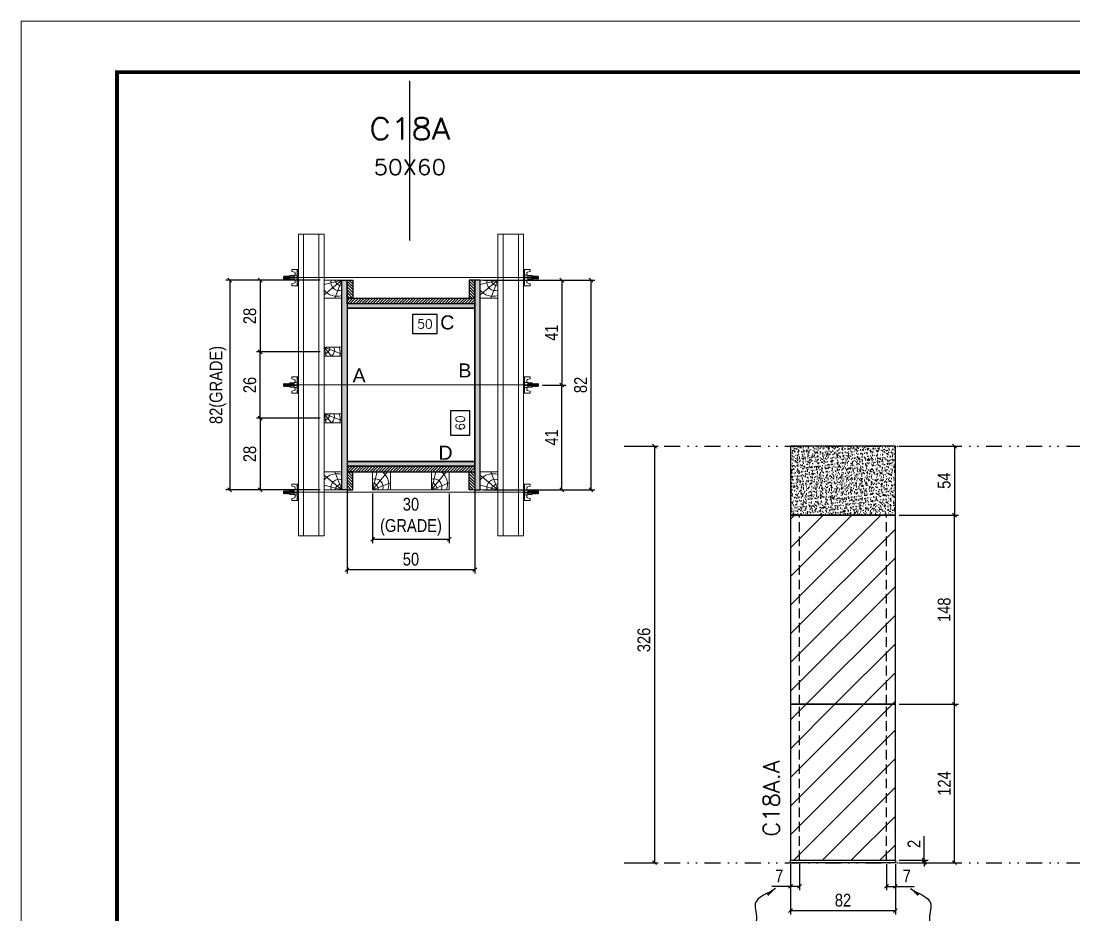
# Model space of a CAD drawing. Extents: x 2949 to 9203, y -16089 to 12527.
# Drawn here: x 7718 to 8541, y 341 to 1041 of the extents above; entities that cross this region are included whole.
import ezdxf
from ezdxf.enums import TextEntityAlignment as Align

# ---------------------------------------------------------------- set-up
doc = ezdxf.new("R2010")
doc.units = 0
for name, pattern in [('DASHED', [0.75, 0.5, -0.25]), ('DIVIDE2', [0.625, 0.25, -0.125, 0, -0.125, 0, -0.125]), ('HIDDEN', [0.375, 0.25, -0.125])]:
    doc.linetypes.add(name, pattern=pattern)
for name, color, linetype in [('CHAPA', 1, 'Continuous'), ('COTA', 241, 'Continuous'), ('cotas', 4, 'Continuous'), ('MEIO_PONT', 93, 'Continuous'), ('Nível', 160, 'Continuous'), ('Painéis', 200, 'Continuous'), ('SARRAFO', 251, 'Continuous'), ('Sarrafo de Pressão', 42, 'HIDDEN'), ('Texto de Titulo', 7, 'Continuous'), ('Texto Qtd Sarr', 242, 'Continuous'), ('TEXTO_GERAL', 7, 'Continuous')]:
    doc.layers.add(name, color=color, linetype=linetype)
for name, color, linetype, lineweight in [('Folhas', 255, 'Continuous', 9), ('Hachura', 251, 'Continuous', 9), ('Madeira', 126, 'Continuous', 18), ('Perfil Metálico', 224, 'Continuous', 18), ('SARRAFO DE PRESSAO', 251, 'DASHED', 9), ('Texto Seção', 7, 'Continuous', 15)]:
    doc.layers.add(name, color=color, linetype=linetype, lineweight=lineweight)
doc.styles.add('ARIAL', font='arial.ttf')
doc.styles.add('COTA TECNICA', font='techl___.ttf', dxfattribs={"height": 10})
doc.styles.add('COTA TECNICA 2X', font='techl___.ttf', dxfattribs={"height": 10})
doc.styles.add('COTA TECNICA-50', font='techl___.ttf', dxfattribs={"height": 10})
doc.styles.add('REGUA-120', font='ROMANS.shx', dxfattribs={"height": 15})
doc.styles.add('ROMANS', font='romans.shx')
doc.styles.get("Standard").update_dxf_attribs({"font": 'arial.ttf'})
doc.dimstyles.new('COTA PAINEL-50', dxfattribs={"dimtxt": 10, "dimasz": 3, "dimexe": 3, "dimexo": 3, "dimgap": 3, "dimtad": 1, "dimdec": 1, "dimzin": 12, "dimdsep": 46, "dimtxsty": 'COTA TECNICA-50', "dimblk1": 'OBLIQUE', "dimblk2": 'OBLIQUE', "dimsah": 1, "dimcen": 0.9, "dimclrd": 4, "dimclre": 4, "dimclrt": 240, "dimadec": 1, "dimazin": 3, "dimtfac": 1, "dimtdec": 1, "dimtmove": 0, "dimatfit": 3, "dimfxl": 1, "dimtolj": 1, "dimtzin": 12, "dimarcsym": 0})
doc.dimstyles.new('PAINEL', dxfattribs={"dimtxt": 10, "dimasz": 3, "dimexe": 3, "dimexo": 3, "dimgap": 3, "dimtad": 1, "dimdec": 1, "dimzin": 12, "dimdsep": 46, "dimtxsty": 'COTA TECNICA', "dimblk1": 'OBLIQUE', "dimblk2": 'OBLIQUE', "dimsah": 1, "dimcen": 0.9, "dimclrd": 4, "dimclre": 4, "dimclrt": 240, "dimadec": 1, "dimazin": 3, "dimtfac": 1, "dimtdec": 1, "dimtmove": 0, "dimatfit": 3, "dimfxl": 1, "dimtolj": 1, "dimtzin": 12, "dimarcsym": 0})
doc.dimstyles.new('SECAO PILAR', dxfattribs={"dimtxt": 10, "dimasz": 3, "dimexe": 3, "dimexo": 3, "dimgap": 3, "dimtad": 1, "dimdec": 1, "dimlfac": 0.5, "dimzin": 12, "dimdsep": 46, "dimtxsty": 'COTA TECNICA 2X', "dimblk1": 'OBLIQUE', "dimblk2": 'OBLIQUE', "dimsah": 1, "dimcen": 0.9, "dimclrd": 256, "dimclre": 256, "dimclrt": 256, "dimadec": 1, "dimazin": 3, "dimtfac": 1, "dimtdec": 1, "dimtmove": 0, "dimatfit": 3, "dimfxl": 1, "dimtolj": 1, "dimtzin": 12, "dimarcsym": 0})
doc.dimstyles.new('SECÇÃO 2', dxfattribs={"dimtxt": 7, "dimasz": 6, "dimexe": 0.18, "dimexo": 2, "dimgap": -4, "dimtad": 3, "dimdec": 1, "dimlfac": 0.5, "dimzin": 12, "dimdsep": 46, "dimtxsty": 'ROMANS', "dimblk": 'ARCHTICK', "dimcen": 0.09, "dimse1": 1, "dimse2": 1, "dimsd1": 1, "dimsd2": 1, "dimclrd": 180, "dimclre": 5, "dimclrt": 1, "dimadec": 0, "dimazin": 3, "dimtfac": 1, "dimtdec": 1, "dimtofl": 0, "dimtmove": 0, "dimatfit": 3, "dimldrblk": 'ARCHTICK', "dimfxl": 1, "dimtolj": 1, "dimtzin": 0, "dimarcsym": 0})
doc.dimstyles.get("Standard").update_dxf_attribs({"dimtxt": 0.18, "dimasz": 0.18, "dimexe": 0.18, "dimexo": 0.0625, "dimgap": 0.09, "dimtad": 0, "dimtih": 1, "dimtoh": 1, "dimdec": 4, "dimzin": 0, "dimdsep": 46, "dimtxsty": 'Standard', "dimcen": 0.09, "dimadec": 0, "dimazin": 0, "dimtfac": 1, "dimtdec": 4, "dimtofl": 0, "dimtmove": 0, "dimatfit": 3, "dimfxl": 1, "dimtolj": 1, "dimtzin": 0, "dimarcsym": 0})
pattern_1 = [(45, (3170, 4594.3), (-11.22532, 11.22532), [])]

# ---------------------------------------------------------------- blocks, each defined once
blk = doc.blocks.new('9999999999')
at = {"layer": 'Folhas'}
blk.add_lwpolyline([(98138.98, 34190.21), (99623.98, 34190.21), (99623.98, 35240.21), (98138.98, 35240.21)], close=True, dxfattribs=at)
at = {"layer": 'Folhas', "color": 30, "const_width": 3}
blk.add_lwpolyline([(98213.98, 34230.21), (99583.98, 34230.21), (99583.98, 35200.21), (98213.98, 35200.21)], close=True, dxfattribs=at)
blk = doc.blocks.new('*D2744')
at = {"layer": 'COTA', "color": 180, "lineweight": -2, "transparency": 16777216}
for p, q in [((8068.48, 735.99), (8053.48, 735.99)), ((8053.48, 735.99), (8053.48, 716.99)), ((8068.48, 716.99), (8068.48, 735.99)), ((8053.48, 716.99), (8068.48, 716.99))]:
    blk.add_line(p, q, dxfattribs=at)
at = {"layer": 'Defpoints', "color": 0, "transparency": 16777216}
for p in [(7972.48, 816.16), (7972.48, 696.16), (8072.48, 696.16)]:
    blk.add_point(p, dxfattribs=at)
at = {"layer": 'COTA', "color": 1, "transparency": 16777216, "insert": (8060.98, 726.49), "char_height": 7, "attachment_point": 5, "rotation": 90, "style": 'ROMANS'}
blk.add_mtext('\\A1;60', dxfattribs=at)
blk = doc.blocks.new('_ArchTick')
at = {"color": 0, "linetype": 'ByBlock', "const_width": 0.15}
blk.add_lwpolyline([(-0.5, -0.5), (0.5, 0.5)], dxfattribs=at)
blk = doc.blocks.new('_Oblique')
at = {"color": 0, "linetype": 'ByBlock', "lineweight": -2}
blk.add_line((-0.5, -0.5), (0.5, 0.5), dxfattribs=at)
blk = doc.blocks.new('*D2745')
at = {"layer": 'COTA', "lineweight": -2, "transparency": 16777216}
for p, q in [((8079.48, 838.16), (8166.25, 838.16)), ((8163.25, 838.16), (8163.25, 674.16)), ((8079.48, 674.16), (8166.25, 674.16))]:
    blk.add_line(p, q, dxfattribs=at)
at = {"layer": 'Defpoints', "color": 0, "transparency": 16777216}
for p in [(8076.48, 838.16), (8076.48, 674.16), (8163.25, 674.16)]:
    blk.add_point(p, dxfattribs=at)
at = {"layer": 'COTA', "lineweight": -2, "transparency": 16777216, "xscale": 3, "yscale": 3, "zscale": 3}
for p, rotation in [((8163.25, 838.16), 90), ((8163.25, 674.16), 270)]:
    blk.add_blockref('_Oblique', p, dxfattribs=dict(at, rotation=rotation))
at = {"layer": 'COTA', "transparency": 16777216, "insert": (8155.16, 756.16), "char_height": 10, "attachment_point": 5, "rotation": 90, "style": 'COTA TECNICA 2X'}
blk.add_mtext('\\A1;82', dxfattribs=at)
blk = doc.blocks.new('*D2746')
at = {"layer": 'COTA', "lineweight": -2, "transparency": 16777216}
for p, q in [((8113.48, 838.16), (8143.48, 838.16)), ((8140.48, 838.16), (8140.48, 756.09)), ((8125.28, 756.09), (8143.48, 756.09))]:
    blk.add_line(p, q, dxfattribs=at)
at = {"layer": 'Defpoints', "color": 0, "transparency": 16777216}
for p in [(8110.48, 838.16), (8122.28, 756.09), (8140.48, 756.09)]:
    blk.add_point(p, dxfattribs=at)
at = {"layer": 'COTA', "lineweight": -2, "transparency": 16777216, "xscale": 3, "yscale": 3, "zscale": 3}
for p, rotation in [((8140.48, 838.16), 90), ((8140.48, 756.09), 270)]:
    blk.add_blockref('_Oblique', p, dxfattribs=dict(at, rotation=rotation))
at = {"layer": 'COTA', "transparency": 16777216, "insert": (8132.41, 797.13), "char_height": 10, "attachment_point": 5, "rotation": 90, "style": 'COTA TECNICA 2X'}
blk.add_mtext('\\A1;41', dxfattribs=at)
blk = doc.blocks.new('*D2747')
at = {"layer": 'COTA', "lineweight": -2, "transparency": 16777216}
for p, q in [((8125.28, 756.09), (8143.48, 756.09)), ((8140.48, 674.16), (8140.48, 756.09)), ((8113.48, 674.16), (8143.48, 674.16))]:
    blk.add_line(p, q, dxfattribs=at)
at = {"layer": 'Defpoints', "color": 0, "transparency": 16777216}
for p in [(8122.28, 756.09), (8140.48, 756.09), (8110.48, 674.16)]:
    blk.add_point(p, dxfattribs=at)
at = {"layer": 'COTA', "lineweight": -2, "transparency": 16777216, "xscale": 3, "yscale": 3, "zscale": 3}
for p, rotation in [((8140.48, 756.09), 90), ((8140.48, 674.16), 270)]:
    blk.add_blockref('_Oblique', p, dxfattribs=dict(at, rotation=rotation))
at = {"layer": 'COTA', "transparency": 16777216, "insert": (8132.41, 715.13), "char_height": 10, "attachment_point": 5, "rotation": 90, "style": 'COTA TECNICA 2X'}
blk.add_mtext('\\A1;41', dxfattribs=at)
blk = doc.blocks.new('*D2748')
at = {"layer": 'COTA', "color": 180, "lineweight": -2, "transparency": 16777216}
for p, q in [((8043.07, 811.37), (8023.74, 811.37)), ((8023.74, 811.37), (8023.74, 796.37)), ((8043.07, 796.37), (8043.07, 811.37)), ((8023.74, 796.37), (8043.07, 796.37))]:
    blk.add_line(p, q, dxfattribs=at)
at = {"layer": 'Defpoints', "color": 0, "transparency": 16777216}
for p in [(7972.48, 816.16), (8072.48, 816.16), (8072.48, 792.37)]:
    blk.add_point(p, dxfattribs=at)
at = {"layer": 'COTA', "color": 1, "transparency": 16777216, "insert": (8033.41, 803.87), "char_height": 7, "attachment_point": 5, "style": 'ROMANS'}
blk.add_mtext('\\A1;50', dxfattribs=at)
blk = doc.blocks.new('titulo1')
at = {"layer": 'Defpoints', "color": 252, "linetype": 'HIDDEN', "ltscale": 2}
blk.add_line((0, 0), (0, 125), dxfattribs=at)
at = {"layer": 'Defpoints', "style": 'ROMANS', "oblique": 15}
blk.add_attdef('FOLHA', text='', height=10, dxfattribs=at).set_placement((0, 15.58), align=Align.MIDDLE_CENTER)
at = {"layer": 'Texto Qtd Sarr', "color": 3, "style": 'ROMANS', "oblique": 15}
for tag, height, p in [('TITULO', 17, (0, 71.45)), ('SEÇÃO', 12, (0, 41.55))]:
    blk.add_attdef(tag, text='', height=height, dxfattribs=at).set_placement(p, align=Align.MIDDLE_CENTER)
blk = doc.blocks.new('PONTALETE')
at = {"layer": 'Madeira'}
for q in [(2.71, 7), (7, 5.76), (7, 1.74)]:
    blk.add_line((0, 0), q, dxfattribs=at)
blk.add_lwpolyline([(0, 0), (7, 0), (7, 7), (0, 7)], close=True, dxfattribs=at)
for centre, radius, start, end in [((2.04, 0.06), 6.23, 37.2818, 109.0913), ((1.09, 0.9), 3.19, 343.603, 109.9847), ((-0.21, -0.78), 3.09, 14.6322, 86.0383)]:
    blk.add_arc(centre, radius, start, end, dxfattribs=at)
blk = doc.blocks.new('*D2749')
at = {"layer": 'COTA', "lineweight": -2, "transparency": 16777216}
for p, q in [((7951.48, 838.16), (7877.7, 838.16)), ((7880.7, 838.16), (7880.7, 674.16)), ((7951.48, 674.16), (7877.7, 674.16))]:
    blk.add_line(p, q, dxfattribs=at)
at = {"layer": 'Defpoints', "color": 0, "transparency": 16777216}
for p in [(7954.48, 838.16), (7880.7, 674.16), (7954.48, 674.16)]:
    blk.add_point(p, dxfattribs=at)
at = {"layer": 'COTA', "lineweight": -2, "transparency": 16777216, "xscale": 3, "yscale": 3, "zscale": 3}
for p, rotation in [((7880.7, 838.16), 90), ((7880.7, 674.16), 270)]:
    blk.add_blockref('_Oblique', p, dxfattribs=dict(at, rotation=rotation))
at = {"layer": 'COTA', "transparency": 16777216, "insert": (7871.48, 756.16), "char_height": 10, "attachment_point": 5, "rotation": 90, "style": 'COTA TECNICA 2X'}
blk.add_mtext('\\A1;82(GRADE)', dxfattribs=at)
blk = doc.blocks.new('*D2750')
at = {"layer": 'COTA', "lineweight": -2, "transparency": 16777216}
for p, q in [((7951.48, 730.16), (7901.54, 730.16)), ((7904.54, 730.16), (7904.54, 674.16)), ((7951.48, 674.16), (7901.54, 674.16))]:
    blk.add_line(p, q, dxfattribs=at)
at = {"layer": 'Defpoints', "color": 0, "transparency": 16777216}
for p in [(7954.48, 730.16), (7904.54, 674.16), (7954.48, 674.16)]:
    blk.add_point(p, dxfattribs=at)
at = {"layer": 'COTA', "lineweight": -2, "transparency": 16777216, "xscale": 3, "yscale": 3, "zscale": 3}
for p, rotation in [((7904.54, 730.16), 90), ((7904.54, 674.16), 270)]:
    blk.add_blockref('_Oblique', p, dxfattribs=dict(at, rotation=rotation))
at = {"layer": 'COTA', "transparency": 16777216, "insert": (7896.45, 702.16), "char_height": 10, "attachment_point": 5, "rotation": 90, "style": 'COTA TECNICA 2X'}
blk.add_mtext('\\A1;28', dxfattribs=at)
blk = doc.blocks.new('MEIO PONTALETE')
at = {"layer": 'Madeira'}
for q in [(2.71, 7), (3.5, 2.88), (3.5, 0.87)]:
    blk.add_line((0, 0), q, dxfattribs=at)
blk.add_lwpolyline([(0, 0), (3.5, 0), (3.5, 7), (0, 7)], close=True, dxfattribs=at)
for centre, radius, start, end in [((2.04, 0.06), 6.23, 76.4499, 109.0913), ((1.09, 0.9), 3.19, 40.9063, 109.9847), ((-0.21, -0.78), 3.09, 14.6322, 86.0383)]:
    blk.add_arc(centre, radius, start, end, dxfattribs=at)
blk = doc.blocks.new('C')
at = {"layer": 'Hachura', "color": 0}
for p, q in [((0, 3.22), (0, -3.22)), ((0.45, 3.22), (0, 3.22)), ((0.46, 3.16), (0, 3.16)), ((0.46, 3.05), (0, 3.05)), ((0.46, 2.88), (0, 2.88)), ((0, 2.75), (0, -1.16)), ((0.46, 2.65), (0, 2.65)), ((0.46, 2.23), (0, 2.23)), ((0.46, 1.51), (0, 1.51)), ((0.39, 0.49), (0.17, 0.49)), ((0.45, -3.23), (0.45, 3.22)), ((0.45, 3.22), (2.58, 3.22)), ((1.74, 0.97), (0.45, 0.97)), ((1.45, 0.1), (0.45, 0.1)), ((1.35, 1.94), (1.35, 0.96)), ((2.58, 2.39), (1.47, 2.09)), ((1.74, -0.97), (1.74, 0.97)), ((1.74, 0.97), (1.74, 0.84)), ((1.74, 0.97), (1.74, 0.84)), ((1.74, 0.84), (3.35, 0.84)), ((3.35, 0.45), (1.74, 0.45)), ((2.58, 3.22), (2.58, 2.39)), ((3.32, 0.84), (3.32, -0.84)), ((3.35, 0.84), (3.35, -0.84)), ((3.68, 0.45), (3.35, 0.45)), ((3.84, -0.52), (3.35, 0.45)), ((3.35, 0.06), (3.67, -0.57)), ((3.68, 0.45), (4.16, -0.52)), ((3.72, 0.5), (4.25, -0.57)), ((4.37, -0.55), (3.83, 0.53)), ((4.15, 0.45), (3.93, 0.45)), ((4.42, -0.52), (3.93, 0.45)), ((4.15, 0.45), (4.26, 0.45)), ((4.26, 0.45), (4.74, -0.52)), ((4.3, 0.5), (4.83, -0.57)), ((4.95, -0.55), (4.41, 0.53)), ((4.51, 0.45), (4.84, 0.45)), ((5, -0.52), (4.51, 0.45)), ((4.84, 0.45), (5.32, -0.52)), ((4.88, 0.5), (5.41, -0.57)), ((5.53, -0.55), (4.99, 0.53)), ((5.58, -0.52), (5.09, 0.45)), ((5.42, 0.45), (5.09, 0.45)), ((5.58, -0.52), (5.09, 0.45)), ((5.42, 0.45), (5.74, -0.19)), ((5.46, 0.5), (5.74, -0.07)), ((5.74, 0.19), (5.57, 0.53)), ((5.74, 0.32), (5.68, 0.45)), ((5.68, 0.45), (5.74, 0.45)), ((5.74, 0.45), (5.9, 0.29)), ((5.74, 0.45), (5.74, -0.52)), ((5.9, -0.36), (5.9, 0.29)), ((0.45, 0), (0, 0)), ((0.46, -1.52), (0, -1.52)), ((0.46, -2.23), (0, -2.23)), ((0.46, -2.65), (0, -2.65)), ((0.46, -2.88), (0, -2.88)), ((0.46, -3.05), (0, -3.05)), ((0.46, -3.16), (0, -3.16)), ((0, -3.22), (2.57, -3.22)), ((0.08, -0.48), (0.29, -0.48)), ((0.29, -0.48), (0.4, -0.48)), ((0.45, 0), (0.45, -0.97)), ((0.45, -0.16), (1.45, -0.16)), ((0.45, -0.65), (0.45, -0.32)), ((0.45, -3.23), (0.45, -0.65)), ((0.45, -0.97), (1.74, -0.97)), ((1.35, -1.94), (1.35, -0.97)), ((2.58, -2.39), (1.47, -2.1)), ((3.35, -0.32), (1.74, -0.32)), ((3.35, -0.84), (1.74, -0.84)), ((2.58, -3.23), (2.58, -2.39)), ((3.35, -0.07), (3.58, -0.52)), ((3.35, -0.52), (3.58, -0.52)), ((3.84, -0.52), (4.16, -0.52)), ((4.42, -0.52), (4.74, -0.52)), ((4.63, -0.52), (4.74, -0.52)), ((5, -0.52), (5.32, -0.52)), ((5.58, -0.52), (5.74, -0.52)), ((5.74, -0.52), (5.9, -0.36)), ((5.74, -0.52), (5.74, -0.52))]:
    blk.add_line(p, q, dxfattribs=at)
for centre, radius, start, end in [((1.52, 1.94), 0.161, 104.7436, 180), ((1.44, -0.03), 0.129, 272.695, 87.305), ((3.81, 0.39), 0.143, 25.5688, 154.4312), ((4.39, 0.39), 0.143, 25.5688, 154.4312), ((4.97, 0.39), 0.143, 25.5688, 154.4312), ((5.55, 0.39), 0.143, 25.5688, 154.4312), ((0.17, -0.37), 0.174, 221.744, 317.8592), ((1.52, -1.94), 0.161, 180, 255.2564), ((3.71, -0.4), 0.174, 222.1408, 318.256), ((4.29, -0.4), 0.174, 222.1408, 318.256), ((4.87, -0.4), 0.174, 222.1408, 318.256), ((5.45, -0.4), 0.174, 222.1408, 318.256), ((5.61, -0.4), 0.174, 317.8592, 318.256)]:
    blk.add_arc(centre, radius, start, end, dxfattribs=at)
blk = doc.blocks.new('*D2751')
at = {"layer": 'COTA', "lineweight": -2, "transparency": 16777216}
for p, q in [((7951.48, 838.16), (7901.54, 838.16)), ((7904.54, 838.16), (7904.54, 782.16)), ((7951.48, 782.16), (7901.54, 782.16))]:
    blk.add_line(p, q, dxfattribs=at)
at = {"layer": 'Defpoints', "color": 0, "transparency": 16777216}
for p in [(7954.48, 838.16), (7904.54, 782.16), (7954.48, 782.16)]:
    blk.add_point(p, dxfattribs=at)
at = {"layer": 'COTA', "lineweight": -2, "transparency": 16777216, "xscale": 3, "yscale": 3, "zscale": 3}
for p, rotation in [((7904.54, 838.16), 90), ((7904.54, 782.16), 270)]:
    blk.add_blockref('_Oblique', p, dxfattribs=dict(at, rotation=rotation))
at = {"layer": 'COTA', "transparency": 16777216, "insert": (7896.45, 810.16), "char_height": 10, "attachment_point": 5, "rotation": 90, "style": 'COTA TECNICA 2X'}
blk.add_mtext('\\A1;28', dxfattribs=at)
blk = doc.blocks.new('*D2774')
at = {"layer": 'cotas', "color": 4, "linetype": 'ByBlock', "lineweight": -2, "transparency": 16777216}
for p, q in [((8192.15, 708.27), (8215.87, 708.27)), ((8212.87, 708.27), (8212.87, 382.27)), ((8192.15, 382.27), (8215.87, 382.27))]:
    blk.add_line(p, q, dxfattribs=at)
at = {"layer": 'Defpoints', "color": 0, "linetype": 'ByBlock', "transparency": 16777216}
for p in [(8189.15, 708.27), (8189.15, 382.27), (8212.87, 382.27)]:
    blk.add_point(p, dxfattribs=at)
at = {"layer": 'cotas', "color": 4, "linetype": 'ByBlock', "lineweight": -2, "transparency": 16777216, "xscale": 3, "yscale": 3, "zscale": 3}
for p, rotation in [((8212.87, 708.27), 90), ((8212.87, 382.27), 270)]:
    blk.add_blockref('_Oblique', p, dxfattribs=dict(at, rotation=rotation))
at = {"layer": 'cotas', "color": 240, "linetype": 'ByBlock', "transparency": 16777216, "insert": (8204.65, 556.61), "char_height": 10, "attachment_point": 5, "rotation": 90, "style": 'COTA TECNICA'}
blk.add_mtext('\\A1;326', dxfattribs=at)
blk = doc.blocks.new('*D2752')
at = {"layer": 'COTA', "color": 4, "lineweight": -2, "transparency": 16777216}
for p, q in [((8319.35, 381.27), (8319.35, 341.81)), ((8401.35, 381.27), (8401.35, 341.81)), ((8319.35, 344.81), (8401.35, 344.81))]:
    blk.add_line(p, q, dxfattribs=at)
at = {"layer": 'Defpoints', "color": 0, "transparency": 16777216}
for p in [(8319.35, 384.27), (8401.35, 384.27), (8401.35, 344.81)]:
    blk.add_point(p, dxfattribs=at)
at = {"layer": 'COTA', "color": 4, "lineweight": -2, "transparency": 16777216, "xscale": 3, "yscale": 3, "zscale": 3, "rotation": 180}
blk.add_blockref('_Oblique', (8319.35, 344.81), dxfattribs=at)
at = {"layer": 'COTA', "color": 4, "lineweight": -2, "transparency": 16777216, "xscale": 3, "yscale": 3, "zscale": 3}
blk.add_blockref('_Oblique', (8401.35, 344.81), dxfattribs=at)
at = {"layer": 'COTA', "color": 240, "transparency": 16777216, "insert": (8360.35, 352.91), "char_height": 10, "attachment_point": 5, "style": 'COTA TECNICA'}
blk.add_mtext('\\A1;82', dxfattribs=at)
blk = doc.blocks.new('*D2753')
at = {"layer": 'COTA', "color": 4, "lineweight": -2, "transparency": 16777216}
for p, q in [((8404.35, 506.27), (8450.59, 506.27)), ((8447.59, 382.27), (8447.59, 506.27)), ((8404.35, 382.27), (8450.59, 382.27))]:
    blk.add_line(p, q, dxfattribs=at)
at = {"layer": 'Defpoints', "color": 0, "transparency": 16777216}
for p in [(8401.35, 506.27), (8447.59, 506.27), (8401.35, 382.27)]:
    blk.add_point(p, dxfattribs=at)
at = {"layer": 'COTA', "color": 4, "lineweight": -2, "transparency": 16777216, "xscale": 3, "yscale": 3, "zscale": 3}
for p, rotation in [((8447.59, 506.27), 90), ((8447.59, 382.27), 270)]:
    blk.add_blockref('_Oblique', p, dxfattribs=dict(at, rotation=rotation))
at = {"layer": 'COTA', "color": 240, "transparency": 16777216, "insert": (8439.52, 444.27), "char_height": 10, "attachment_point": 5, "rotation": 90, "style": 'COTA TECNICA-50'}
blk.add_mtext('\\A1;124', dxfattribs=at)
blk = doc.blocks.new('*D2754')
at = {"layer": 'COTA', "color": 4, "lineweight": -2, "transparency": 16777216}
for p, q in [((8423.88, 384.27), (8423.88, 403.07)), ((8404.35, 384.27), (8426.88, 384.27)), ((8404.35, 382.27), (8426.88, 382.27)), ((8423.88, 382.27), (8423.88, 384.27)), ((8423.88, 382.27), (8423.88, 379.27))]:
    blk.add_line(p, q, dxfattribs=at)
at = {"layer": 'Defpoints', "color": 0, "transparency": 16777216}
for p in [(8401.35, 384.27), (8401.35, 382.27), (8423.88, 382.27)]:
    blk.add_point(p, dxfattribs=at)
at = {"layer": 'COTA', "color": 4, "lineweight": -2, "transparency": 16777216, "xscale": 3, "yscale": 3, "zscale": 3}
for p, rotation in [((8423.88, 384.27), 270), ((8423.88, 382.27), 90)]:
    blk.add_blockref('_Oblique', p, dxfattribs=dict(at, rotation=rotation))
at = {"layer": 'COTA', "color": 240, "transparency": 16777216, "insert": (8415.88, 397.01), "char_height": 10, "attachment_point": 5, "rotation": 90, "style": 'COTA TECNICA-50'}
blk.add_mtext('\\A1;2', dxfattribs=at)
blk = doc.blocks.new('*D2755')
at = {"layer": 'COTA', "color": 4, "linetype": 'ByBlock', "lineweight": -2, "transparency": 16777216}
for p, q in [((8404.35, 654.27), (8450.59, 654.27)), ((8447.59, 506.27), (8447.59, 654.27)), ((8404.35, 506.27), (8450.59, 506.27))]:
    blk.add_line(p, q, dxfattribs=at)
at = {"layer": 'Defpoints', "color": 0, "linetype": 'ByBlock', "transparency": 16777216}
for p in [(8401.35, 654.27), (8447.59, 654.27), (8401.35, 506.27)]:
    blk.add_point(p, dxfattribs=at)
at = {"layer": 'COTA', "color": 4, "linetype": 'ByBlock', "lineweight": -2, "transparency": 16777216, "xscale": 3, "yscale": 3, "zscale": 3}
for p, rotation in [((8447.59, 654.27), 90), ((8447.59, 506.27), 270)]:
    blk.add_blockref('_Oblique', p, dxfattribs=dict(at, rotation=rotation))
at = {"layer": 'COTA', "color": 240, "linetype": 'ByBlock', "transparency": 16777216, "insert": (8439.5, 580.27), "char_height": 10, "attachment_point": 5, "rotation": 90, "style": 'COTA TECNICA'}
blk.add_mtext('\\A1;148', dxfattribs=at)
blk = doc.blocks.new('*D2756')
at = {"layer": 'COTA', "color": 4, "linetype": 'ByBlock', "lineweight": -2, "transparency": 16777216}
for p, q in [((8404.35, 708.27), (8450.59, 708.27)), ((8447.59, 708.27), (8447.59, 654.27)), ((8404.35, 654.27), (8450.59, 654.27))]:
    blk.add_line(p, q, dxfattribs=at)
at = {"layer": 'Defpoints', "color": 0, "linetype": 'ByBlock', "transparency": 16777216}
for p in [(8401.35, 708.27), (8401.35, 654.27), (8447.59, 654.27)]:
    blk.add_point(p, dxfattribs=at)
at = {"layer": 'COTA', "color": 4, "linetype": 'ByBlock', "lineweight": -2, "transparency": 16777216, "xscale": 3, "yscale": 3, "zscale": 3}
for p, rotation in [((8447.59, 708.27), 90), ((8447.59, 654.27), 270)]:
    blk.add_blockref('_Oblique', p, dxfattribs=dict(at, rotation=rotation))
at = {"layer": 'COTA', "color": 240, "linetype": 'ByBlock', "transparency": 16777216, "insert": (8439.48, 681.27), "char_height": 10, "attachment_point": 5, "rotation": 90, "style": 'COTA TECNICA'}
blk.add_mtext('\\A1;54', dxfattribs=at)
blk = doc.blocks.new('*D2767')
at = {"layer": 'COTA', "color": 4, "lineweight": -2, "transparency": 16777216}
for p, q in [((8319.35, 379.27), (8319.35, 360.76)), ((8326.35, 381.27), (8326.35, 360.76)), ((8319.35, 363.76), (8304.62, 363.76)), ((8326.35, 363.76), (8319.35, 363.76))]:
    blk.add_line(p, q, dxfattribs=at)
at = {"layer": 'Defpoints', "color": 0, "transparency": 16777216}
for p in [(8319.35, 382.27), (8326.35, 384.27), (8319.35, 363.76)]:
    blk.add_point(p, dxfattribs=at)
at = {"layer": 'COTA', "color": 4, "lineweight": -2, "transparency": 16777216, "xscale": 3, "yscale": 3, "zscale": 3, "rotation": 180}
blk.add_blockref('_Oblique', (8319.35, 363.76), dxfattribs=at)
at = {"layer": 'COTA', "color": 4, "lineweight": -2, "transparency": 16777216, "xscale": 3, "yscale": 3, "zscale": 3}
blk.add_blockref('_Oblique', (8326.35, 363.76), dxfattribs=at)
at = {"layer": 'COTA', "color": 240, "transparency": 16777216, "insert": (8310.49, 371.83), "char_height": 10, "attachment_point": 5, "style": 'COTA TECNICA-50'}
blk.add_mtext('\\A1;7', dxfattribs=at)
blk = doc.blocks.new('*D2768')
at = {"layer": 'COTA', "color": 4, "lineweight": -2, "transparency": 16777216}
for p, q in [((8394.35, 381.27), (8394.35, 360.76)), ((8401.35, 379.27), (8401.35, 360.76)), ((8394.35, 363.76), (8401.35, 363.76)), ((8401.35, 363.76), (8416.08, 363.76))]:
    blk.add_line(p, q, dxfattribs=at)
at = {"layer": 'Defpoints', "color": 0, "transparency": 16777216}
for p in [(8394.35, 384.27), (8401.35, 382.27), (8401.35, 363.76)]:
    blk.add_point(p, dxfattribs=at)
at = {"layer": 'COTA', "color": 4, "lineweight": -2, "transparency": 16777216, "xscale": 3, "yscale": 3, "zscale": 3, "rotation": 180}
blk.add_blockref('_Oblique', (8394.35, 363.76), dxfattribs=at)
at = {"layer": 'COTA', "color": 4, "lineweight": -2, "transparency": 16777216, "xscale": 3, "yscale": 3, "zscale": 3}
blk.add_blockref('_Oblique', (8401.35, 363.76), dxfattribs=at)
at = {"layer": 'COTA', "color": 240, "transparency": 16777216, "insert": (8410.22, 371.83), "char_height": 10, "attachment_point": 5, "style": 'COTA TECNICA-50'}
blk.add_mtext('\\A1;7', dxfattribs=at)
blk = doc.blocks.new('*D2771')
at = {"layer": 'COTA', "lineweight": -2, "transparency": 16777216}
for p, q in [((7972.48, 689.56), (7972.48, 608.68)), ((8072.48, 689.56), (8072.48, 608.68)), ((7972.48, 611.68), (8072.48, 611.68))]:
    blk.add_line(p, q, dxfattribs=at)
at = {"layer": 'Defpoints', "color": 0, "transparency": 16777216}
for p in [(7972.48, 692.56), (8072.48, 692.56), (8072.48, 611.68)]:
    blk.add_point(p, dxfattribs=at)
at = {"layer": 'COTA', "lineweight": -2, "transparency": 16777216, "xscale": 3, "yscale": 3, "zscale": 3, "rotation": 180}
blk.add_blockref('_Oblique', (7972.48, 611.68), dxfattribs=at)
at = {"layer": 'COTA', "lineweight": -2, "transparency": 16777216, "xscale": 3, "yscale": 3, "zscale": 3}
blk.add_blockref('_Oblique', (8072.48, 611.68), dxfattribs=at)
at = {"layer": 'COTA', "transparency": 16777216, "insert": (8022.48, 619.79), "char_height": 10, "attachment_point": 5, "style": 'COTA TECNICA 2X'}
blk.add_mtext('\\A1;50', dxfattribs=at)
blk = doc.blocks.new('*D2780')
at = {"layer": 'COTA', "lineweight": -2, "transparency": 16777216}
for p, q in [((7951.48, 782.16), (7901.54, 782.16)), ((7904.54, 730.16), (7904.54, 782.16)), ((7951.48, 730.16), (7901.54, 730.16))]:
    blk.add_line(p, q, dxfattribs=at)
at = {"layer": 'Defpoints', "color": 0, "transparency": 16777216}
for p in [(7904.54, 782.16), (7954.48, 782.16), (7954.48, 730.16)]:
    blk.add_point(p, dxfattribs=at)
at = {"layer": 'COTA', "lineweight": -2, "transparency": 16777216, "xscale": 3, "yscale": 3, "zscale": 3}
for p, rotation in [((7904.54, 782.16), 90), ((7904.54, 730.16), 270)]:
    blk.add_blockref('_Oblique', p, dxfattribs=dict(at, rotation=rotation))
at = {"layer": 'COTA', "transparency": 16777216, "insert": (7896.44, 756.16), "char_height": 10, "attachment_point": 5, "rotation": 90, "style": 'COTA TECNICA 2X'}
blk.add_mtext('\\A1;26', dxfattribs=at)
blk = doc.blocks.new('*D2781')
at = {"layer": 'COTA', "lineweight": -2, "transparency": 16777216}
for p, q in [((7992.48, 671.16), (7992.48, 632.44)), ((8052.47, 671.16), (8052.47, 632.44)), ((7992.48, 635.44), (8052.47, 635.44))]:
    blk.add_line(p, q, dxfattribs=at)
at = {"layer": 'Defpoints', "color": 0, "transparency": 16777216}
for p in [(7992.48, 674.16), (8052.47, 674.16), (8052.47, 635.44)]:
    blk.add_point(p, dxfattribs=at)
at = {"layer": 'COTA', "lineweight": -2, "transparency": 16777216, "xscale": 3, "yscale": 3, "zscale": 3, "rotation": 180}
blk.add_blockref('_Oblique', (7992.48, 635.44), dxfattribs=at)
at = {"layer": 'COTA', "lineweight": -2, "transparency": 16777216, "xscale": 3, "yscale": 3, "zscale": 3}
blk.add_blockref('_Oblique', (8052.47, 635.44), dxfattribs=at)
at = {"layer": 'COTA', "transparency": 16777216, "insert": (8022.48, 653), "char_height": 10, "attachment_point": 5, "style": 'COTA TECNICA 2X'}
blk.add_mtext('\\A1;30\\P(GRADE)', dxfattribs=at)

msp = doc.modelspace()

# ---------------------------------------------------------------- hatches: boundary and pattern name
at = {"layer": 'COTA', "linetype": 'ByBlock'}
h = msp.add_hatch(dxfattribs=at)
h.set_pattern_fill('AR-CONC', color=256, scale=0.03)
h.set_pattern_definition([(50, (-121286.4767, -25011.6207), (5.46554007, -0.47817257), [0.5715, -6.2865]), (355, (-121286.477, -25011.621), (-1.05730264, 5.73170536), [0.4572, -5.02921753]), (100.4514447, (-121286.0213, -25011.6606), (4.40823741, 5.25353256), [0.48570026, -5.34270734]), (46.1842, (-121286.477, -25010.097), (8.13237123, -1.26126984), [0.85725, -9.42975]), (96.6355576, (-121285.799, -25010.202), (7.122124, 7.42278374), [0.7285507, -8.01406824]), (351.184151, (-121286.477, -25010.097), (7.122124, 7.42278374), [0.685799, -7.54379196]), (21, (-121285.7147, -25010.4777), (4.54843174, -3.06795595), [0.5715, -6.2865]), (326, (-121285.715, -25010.478), (1.85406085, 5.52563898), [0.4572, -5.0292]), (71.451445, (-121285.3357, -25010.7334), (6.40249258, 2.45768307), [0.48570026, -5.34269813]), (37.5, (-121286.4767, -25011.6207), (0.092658098, 2.536651166), [0, -4.96824, 0, -5.1054, 0, -5.04825]), (7.5, (-121286.4767, -25011.6207), (2.004589875, 3.005417245), [0, -2.91084, 0, -4.85394, 0, -1.92405]), (327.5, (-121288.176, -25011.6207), (4.067717855, -0.17186232), [0, -1.905, 0, -5.9436, 0, -7.8867]), (317.5, (-121288.938, -25011.6207), (4.44387544, 0.76279473), [0, -2.4765, 0, -3.94716, 0, -5.6007])])
h.paths.add_polyline_path([(8319.35, 654.27), (8401.35, 654.27), (8401.35, 708.27), (8319.35, 708.27)])
at = {"layer": 'Hachura'}
h = msp.add_hatch(color=256, dxfattribs=at)
h.dxf.hatch_style = 1
h.paths.add_polyline_path([(7972.48, 674.16), (7968.48, 674.16), (7968.48, 838.16), (7972.48, 838.16)])
h = msp.add_hatch(color=256, dxfattribs=at)
h.dxf.hatch_style = 1
h.paths.add_polyline_path([(7972.48, 674.16), (7968.48, 674.16), (7968.48, 838.16), (7972.48, 838.16)])
h = msp.add_hatch(dxfattribs=at)
h.set_pattern_fill('ANSI31', color=256, scale=0.5, angle=90, style=0)
h.set_pattern_definition([(135, (-14918.9318, 9962.1135), (-1.12253202, -1.12253202), [])])
h.paths.add_polyline_path([(7972.48, 824.16), (7976.88, 824.16), (7976.88, 838.16), (7972.48, 838.16)])
h = msp.add_hatch(dxfattribs=at)
h.set_pattern_fill('ANSI31', color=256, scale=0.5, angle=90, style=0)
h.set_pattern_definition([(135, (-14856.9318, 9962.1135), (-1.12253202, -1.12253202), [])])
h.paths.add_polyline_path([(8072.48, 824.16), (8068.08, 824.16), (8068.08, 838.16), (8072.48, 838.16)])
h = msp.add_hatch(color=256, dxfattribs=at)
h.dxf.hatch_style = 1
h.paths.add_polyline_path([(8072.48, 674.16), (8076.48, 674.16), (8076.48, 838.16), (8072.48, 838.16)])
h = msp.add_hatch(color=256, dxfattribs=at)
h.dxf.hatch_style = 1
h.paths.add_polyline_path([(8072.48, 674.16), (8076.48, 674.16), (8076.48, 838.16), (8072.48, 838.16)])
h = msp.add_hatch(dxfattribs=at)
h.set_pattern_fill('ANSI31', color=256, scale=0.5, style=0)
h.set_pattern_definition([(45, (17146.4282, 23749.1698), (-1.12253202, 1.12253202), [])])
h.paths.add_polyline_path([(8072.48, 819.76), (8072.48, 824.16), (7972.48, 824.16), (7972.48, 819.76)])
h = msp.add_hatch(color=256, dxfattribs=at)
h.dxf.hatch_style = 1
h.paths.add_polyline_path([(7972.48, 819.76), (7972.48, 816.16), (8072.48, 816.16), (8072.48, 819.76)])
h = msp.add_hatch(color=256, dxfattribs=at)
h.dxf.hatch_style = 1
h.paths.add_polyline_path([(7972.48, 819.76), (7972.48, 816.16), (8072.48, 816.16), (8072.48, 819.76)])
h = msp.add_hatch(color=256, dxfattribs=at)
h.dxf.hatch_style = 1
h.paths.add_polyline_path([(7972.48, 696.16), (7972.48, 692.56), (8072.48, 692.56), (8072.48, 696.16)])
h = msp.add_hatch(color=256, dxfattribs=at)
h.dxf.hatch_style = 1
h.paths.add_polyline_path([(7972.48, 696.16), (7972.48, 692.56), (8072.48, 692.56), (8072.48, 696.16)])
h = msp.add_hatch(dxfattribs=at)
h.set_pattern_fill('ANSI31', color=256, scale=0.5, style=0)
h.set_pattern_definition([(45, (17146.4282, 23795.1698), (-1.12253202, 1.12253202), [])])
h.paths.add_polyline_path([(8072.48, 692.56), (8072.48, 688.16), (7972.48, 688.16), (7972.48, 692.56)])
h = msp.add_hatch(dxfattribs=at)
h.set_pattern_fill('ANSI31', color=256, scale=0.5, angle=90, style=0)
h.set_pattern_definition([(135, (-14918.9318, 10177.1135), (-1.12253202, -1.12253202), [])])
h.paths.add_polyline_path([(7972.48, 688.16), (7976.88, 688.16), (7976.88, 674.16), (7972.48, 674.16)])
h = msp.add_hatch(dxfattribs=at)
h.set_pattern_fill('ANSI31', color=256, scale=0.5, angle=90, style=0)
h.set_pattern_definition([(135, (-14856.9318, 10177.1135), (-1.12253202, -1.12253202), [])])
h.paths.add_polyline_path([(8072.48, 688.16), (8068.08, 688.16), (8068.08, 674.16), (8072.48, 674.16)])
at = {"layer": 'Hachura', "linetype": 'ByBlock'}
h = msp.add_hatch(dxfattribs=at)
h.set_pattern_fill('ANSI31', color=256, scale=5)
h.set_pattern_definition(pattern_1)
h.paths.add_polyline_path([(8401.35, 654.27), (8319.35, 654.27), (8319.35, 506.27), (8401.35, 506.27)])
h = msp.add_hatch(dxfattribs=at)
h.set_pattern_fill('ANSI31', color=256, scale=5)
h.set_pattern_definition(pattern_1)
h.paths.add_polyline_path([(8401.35, 506.27), (8319.35, 506.27), (8319.35, 384.27), (8401.35, 384.27)])

# ---------------------------------------------------------------- linework, layer by layer
at = {"layer": 'CHAPA'}
for points in [[(7972.48, 674.16), (7968.48, 674.16), (7968.48, 838.16), (7972.48, 838.16)], [(7972.48, 674.16), (7968.48, 674.16), (7968.48, 838.16), (7972.48, 838.16)], [(8072.48, 674.16), (8076.48, 674.16), (8076.48, 838.16), (8072.48, 838.16)], [(8072.48, 674.16), (8076.48, 674.16), (8076.48, 838.16), (8072.48, 838.16)], [(7972.48, 819.76), (7972.48, 816.16), (8072.48, 816.16), (8072.48, 819.76)], [(7972.48, 819.76), (7972.48, 816.16), (8072.48, 816.16), (8072.48, 819.76)], [(7972.48, 696.16), (7972.48, 692.56), (8072.48, 692.56), (8072.48, 696.16)], [(7972.48, 696.16), (7972.48, 692.56), (8072.48, 692.56), (8072.48, 696.16)]]:
    msp.add_lwpolyline(points, close=True, dxfattribs=at)
at = {"layer": 'COTA', "linetype": 'ByBlock'}
msp.add_lwpolyline([(8319.35, 654.27), (8401.35, 654.27), (8401.35, 708.27), (8319.35, 708.27)], close=True, dxfattribs=at)
at = {"layer": 'Hachura'}
for p, q in [((7923.68, 840.16), (8117.48, 840.17)), ((7923.68, 756.16), (8117.48, 756.15)), ((7923.68, 672.16), (8117.48, 672.15))]:
    msp.add_line(p, q, dxfattribs=at)
at = {"layer": 'Madeira'}
for points in [[(7968.48, 674.16), (7954.48, 674.16), (7954.48, 838.16), (7968.48, 838.16)], [(8076.48, 674.16), (8090.48, 674.16), (8090.48, 838.16), (8076.48, 838.16)], [(7992.48, 674.16), (7992.48, 688.16), (8052.47, 688.16), (8052.47, 674.16)]]:
    msp.add_lwpolyline(points, close=True, dxfattribs=at)
at = {"layer": 'Nível', "color": 4, "linetype": 'DIVIDE2', "ltscale": 50}
for p, q in [((8189.15, 708.27), (9149.03, 708.27)), ((8189.15, 382.27), (9149.03, 382.27))]:
    msp.add_line(p, q, dxfattribs=at)
at = {"layer": 'Painéis'}
msp.add_line((8401.35, 654.27), (8319.35, 654.27), dxfattribs=at)
for points in [[(8072.48, 816.16), (7972.48, 816.16), (7972.48, 696.16), (8072.48, 696.16)], [(8319.35, 506.27), (8401.35, 506.27), (8401.35, 654.27), (8319.35, 654.27)], [(8319.35, 384.27), (8401.35, 384.27), (8401.35, 506.27), (8319.35, 506.27)], [(8319.35, 384.27), (8401.35, 384.27), (8401.35, 382.27), (8319.35, 382.27)]]:
    msp.add_lwpolyline(points, close=True, dxfattribs=at)
at = {"layer": 'Perfil Metálico'}
for points in [[(7934.48, 638.16), (7954.48, 638.16), (7954.48, 874.16), (7934.48, 874.16)], [(7950.48, 874.16), (7938.48, 874.16), (7938.48, 638.16), (7950.48, 638.16)], [(8110.48, 638.16), (8090.48, 638.16), (8090.48, 874.16), (8110.48, 874.16)], [(8094.48, 874.16), (8106.48, 874.16), (8106.48, 638.16), (8094.48, 638.16)]]:
    msp.add_lwpolyline(points, close=True, dxfattribs=at)
at = {"layer": 'SARRAFO'}
for points in [[(7976.88, 838.16), (7976.88, 824.16), (7972.48, 824.16), (7972.48, 838.16)], [(8068.08, 838.16), (8068.08, 824.16), (8072.48, 824.16), (8072.48, 838.16)], [(7972.48, 824.16), (8072.48, 824.16), (8072.48, 819.76), (7972.48, 819.76)], [(7972.48, 688.16), (8072.48, 688.16), (8072.48, 692.56), (7972.48, 692.56)], [(7976.88, 674.16), (7976.88, 688.16), (7972.48, 688.16), (7972.48, 674.16)], [(8068.08, 674.16), (8068.08, 688.16), (8072.48, 688.16), (8072.48, 674.16)]]:
    msp.add_lwpolyline(points, close=True, dxfattribs=at)
at = {"layer": 'Sarrafo de Pressão', "ltscale": 30}
for p, q in [((8326.35, 506.27), (8326.35, 654.27)), ((8394.35, 506.27), (8394.35, 654.27)), ((8326.35, 384.27), (8326.35, 506.27)), ((8394.35, 384.27), (8394.35, 506.27))]:
    msp.add_line(p, q, dxfattribs=at)

# ---------------------------------------------------------------- block references
at = {"layer": 'Hachura', "linetype": 'Continuous', "yscale": 2, "zscale": 2, "rotation": 180}
for p, xscale in [((7934.48, 840.16), 2), ((8110.48, 840.16), -2)]:
    msp.add_blockref('C', p, dxfattribs=dict(at, xscale=xscale))
at = {"layer": 'Hachura', "linetype": 'Continuous', "yscale": 2, "zscale": 2}
for p, xscale in [((7934.48, 756.16), -2), ((8110.48, 756.16), 2), ((7934.48, 672.16), -2), ((8110.48, 672.16), 2)]:
    msp.add_blockref('C', p, dxfattribs=dict(at, xscale=xscale))
at = {"layer": 'MEIO_PONT'}
for name, p, xscale, yscale, zscale, rotation in [('PONTALETE', (7968.48, 838.16), 2, 2, 2, 180), ('PONTALETE', (8090.48, 838.16), 2, 2, 2, 180), ('MEIO PONTALETE', (7954.48, 785.66), 1.999999997962732, 1.999999997962732, 1.999999997962732, 270), ('MEIO PONTALETE', (7954.48, 733.66), 1.999999997962732, 1.999999997962732, 1.999999997962732, 270), ('PONTALETE', (7992.48, 674.16), -2, 2, 2, 270), ('PONTALETE', (8038.47, 674.16), -2, 2, 2, 270)]:
    msp.add_blockref(name, p, dxfattribs=dict(at, xscale=xscale, yscale=yscale, zscale=zscale, rotation=rotation))
at = {"layer": 'MEIO_PONT', "xscale": -2, "yscale": 2, "zscale": 2}
for p in [(7968.48, 674.16), (8090.48, 674.16)]:
    msp.add_blockref('PONTALETE', p, dxfattribs=at)
at = {"layer": 'SARRAFO DE PRESSAO', "color": 6, "linetype": 'ByBlock'}
msp.add_blockref('9999999999', (-90421.44, -34199.22), dxfattribs=at)
at = {"layer": 'Texto Seção'}
ref = msp.add_blockref('titulo1', (8021.56, 869.19), dxfattribs=at)
ref.add_attrib('TITULO', 'C18A', dxfattribs={"layer": 'Texto de Titulo', "color": 7, "height": 17, "style": 'ROMANS', "width": 1.1}).set_placement((8021.56, 956.69), align=Align.MIDDLE_CENTER)
ref.add_attrib('SEÇÃO', '50X60', dxfattribs={"layer": 'Texto de Titulo', "color": 7, "height": 12, "style": 'ROMANS', "width": 1.1}).set_placement((8021.56, 926.69), align=Align.MIDDLE_CENTER)

# ---------------------------------------------------------------- texts
at = {"layer": 'Texto Seção', "insert": (8310.8, 402.73), "char_height": 13, "width": 285.3299, "attachment_point": 7, "rotation": 90, "style": 'REGUA-120'}
msp.add_mtext('C18A.A', dxfattribs=at)
at = {"layer": 'TEXTO_GERAL', "style": 'ARIAL'}
for s, p in [('C', (8050.88, 805.15)), ('A', (7981.93, 763.61)), ('B', (8064.65, 767.52)), ('D', (8049.48, 703.16))]:
    msp.add_text(s, height=11, dxfattribs=at).set_placement(p, align=Align.MIDDLE_CENTER)

# ---------------------------------------------------------------- dimensions: what is measured, and where the dimension line sits
at = {"layer": 'COTA'}
dim = msp.add_linear_dim(base=(7880.7, 674.16), p1=(7954.48, 838.16), p2=(7954.48, 674.16), angle=270, text='<>(GRADE)', dimstyle='SECAO PILAR', dxfattribs=at)
dim.commit()
dim.dimension.update_dxf_attribs({"geometry": '*D2749', "text_midpoint": (7871.48, 756.16)})
for base, p1, p2, angle, dimstyle, picture, middle in [((7904.54, 782.16), (7954.48, 838.16), (7954.48, 782.16), 270, 'SECAO PILAR', '*D2751', (7896.45, 810.16)), ((8163.25, 674.16), (8076.48, 838.16), (8076.48, 674.16), 270, 'SECAO PILAR', '*D2745', (8155.16, 756.16)), ((8140.48, 756.09), (8110.48, 838.16), (8122.28, 756.09), 270, 'SECAO PILAR', '*D2746', (8132.41, 797.13)), ((7904.54, 782.16), (7954.48, 730.16), (7954.48, 782.16), 90, 'SECAO PILAR', '*D2780', (7896.44, 756.16)), ((8140.48, 756.09), (8110.48, 674.16), (8122.28, 756.09), 90, 'SECAO PILAR', '*D2747', (8132.41, 715.13)), ((7904.54, 674.16), (7954.48, 730.16), (7954.48, 674.16), 270, 'SECAO PILAR', '*D2750', (7896.45, 702.16)), ((8447.59, 506.27), (8401.35, 382.27), (8401.35, 506.27), 90, 'COTA PAINEL-50', '*D2753', (8439.52, 444.27)), ((8319.35, 363.76), (8326.35, 384.27), (8319.35, 382.27), 180, 'COTA PAINEL-50', '*D2767', (8310.49, 371.83))]:
    dim = msp.add_linear_dim(base=base, p1=p1, p2=p2, angle=angle, dimstyle=dimstyle, dxfattribs=at)
    dim.commit()
    dim.dimension.update_dxf_attribs({"geometry": picture, "text_midpoint": middle})
for base, p1, p2, angle, dimstyle, picture, middle in [((8072.48, 696.16), (7972.48, 816.16), (7972.48, 696.16), 270, 'SECÇÃO 2', '*D2744', (8072.48, 726.49)), ((8423.88, 382.27), (8401.35, 384.27), (8401.35, 382.27), 90, 'COTA PAINEL-50', '*D2754', (8423.88, 397.01))]:
    dim = msp.add_linear_dim(base=base, p1=p1, p2=p2, angle=angle, dimstyle=dimstyle, dxfattribs=at)
    dim.commit()
    dim.dimension.update_dxf_attribs({"geometry": picture, "text_midpoint": middle, "dimtype": 160})
dim = msp.add_linear_dim(base=(8072.48, 792.37), p1=(7972.48, 816.16), p2=(8072.48, 816.16), dimstyle='SECÇÃO 2', dxfattribs=at)
dim.commit()
dim.dimension.update_dxf_attribs({"geometry": '*D2748', "text_midpoint": (8033.41, 792.37), "dimtype": 160})
at = {"layer": 'COTA', "linetype": 'ByBlock'}
dim = msp.add_linear_dim(base=(8447.59, 654.27), p1=(8401.35, 708.27), p2=(8401.35, 654.27), angle=90, dimstyle='PAINEL', dxfattribs=at)
dim.commit()
dim.dimension.update_dxf_attribs({"geometry": '*D2756', "text_midpoint": (8439.48, 681.27)})
at = {"layer": 'COTA'}
for base, p1, p2, dimstyle, picture, middle in [((8072.48, 611.68), (7972.48, 692.56), (8072.48, 692.56), 'SECAO PILAR', '*D2771', (8022.48, 619.79)), ((8401.35, 363.76), (8394.35, 384.27), (8401.35, 382.27), 'COTA PAINEL-50', '*D2768', (8410.22, 371.83))]:
    dim = msp.add_linear_dim(base=base, p1=p1, p2=p2, dimstyle=dimstyle, dxfattribs=at)
    dim.commit()
    dim.dimension.update_dxf_attribs({"geometry": picture, "text_midpoint": middle})
dim = msp.add_linear_dim(base=(8052.47, 635.44), p1=(7992.48, 674.16), p2=(8052.47, 674.16), text='<>\\P(GRADE)', dimstyle='SECAO PILAR', dxfattribs=at)
dim.commit()
dim.dimension.update_dxf_attribs({"geometry": '*D2781', "text_midpoint": (8022.48, 653)})
at = {"layer": 'COTA', "linetype": 'ByBlock'}
dim = msp.add_linear_dim(base=(8447.59, 654.27), p1=(8401.35, 506.27), p2=(8401.35, 654.27), angle=90, dimstyle='PAINEL', override={"dimtmove": 1}, dxfattribs=at)
dim.commit()
dim.dimension.update_dxf_attribs({"geometry": '*D2755', "text_midpoint": (8439.5, 580.27)})
at = {"layer": 'COTA'}
dim = msp.add_linear_dim(base=(8401.35, 344.81), p1=(8319.35, 384.27), p2=(8401.35, 384.27), dimstyle='PAINEL', override={"dimarcsym": 2}, dxfattribs=at)
dim.commit()
dim.dimension.update_dxf_attribs({"geometry": '*D2752', "text_midpoint": (8360.35, 352.91)})
at = {"layer": 'cotas', "linetype": 'ByBlock'}
dim = msp.add_linear_dim(base=(8212.87, 382.27), p1=(8189.15, 708.27), p2=(8189.15, 382.27), angle=90, dimstyle='PAINEL', dxfattribs=at)
dim.commit()
dim.dimension.update_dxf_attribs({"geometry": '*D2774', "text_midpoint": (8212.87, 556.61), "dimtype": 160})

# ---------------------------------------------------------------- leaders
at = {"layer": 'COTA', "path_type": 1}
for points in [[(8307.52, 362.09), (8291.74, 350.25), (8292.66, 337.24), (8287.11, 327.46)], [(8413.18, 362.09), (8428.97, 350.25), (8428.04, 337.24), (8433.59, 327.46)]]:
    msp.add_leader(points, dimstyle='Standard', override={"dimasz": 8}, dxfattribs=at)

doc.saveas('drawing.dxf')
